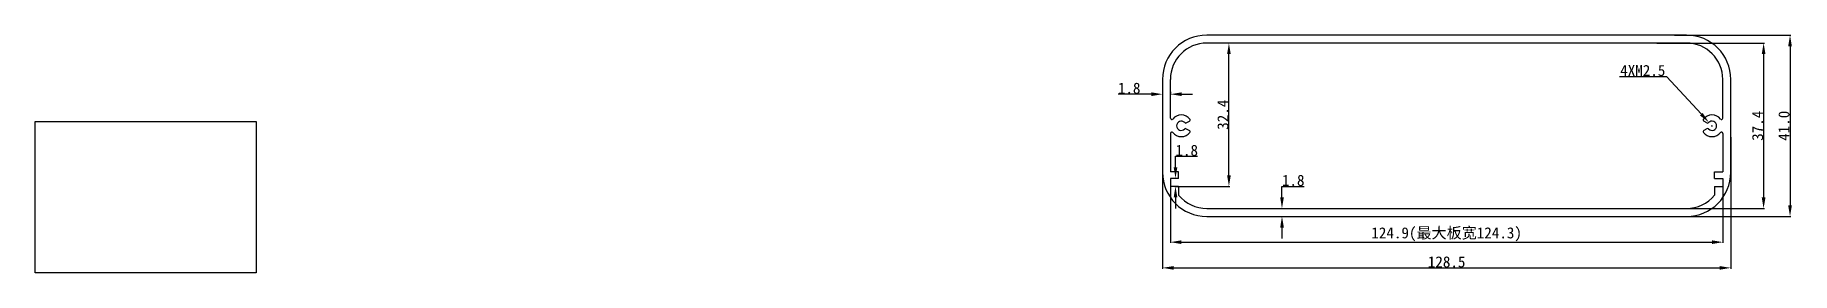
# Model space of a CAD drawing. Header units: inches. Extents: x 0 to 397, y 0 to 54.
import ezdxf

# ---------------------------------------------------------------- set-up
doc = ezdxf.new("R2010")
doc.units = ezdxf.units.IN
doc.header["$MEASUREMENT"] = 0
doc.layers.get('Defpoints').update_dxf_attribs({"color": 3})
doc.layers.add('壳体层', color=7, linetype='Continuous', lineweight=30)
doc.layers.add('标注层', color=7, linetype='Continuous')
doc.layers.add('槽宽标注', color=30, linetype='Continuous')
doc.styles.get("Standard").update_dxf_attribs({"font": 'simhei.ttf'})
doc.dimstyles.get("Standard").update_dxf_attribs({"dimtxt": 2.5, "dimasz": 2.5, "dimexe": 0.18, "dimexo": 0.0625, "dimgap": 0.09, "dimtad": 1, "dimtoh": 1, "dimdec": 1, "dimzin": 0, "dimdsep": 46, "dimtxsty": 'Standard', "dimcen": 0.09, "dimadec": 0, "dimazin": 0, "dimtfac": 1, "dimtdec": 1, "dimtofl": 0, "dimtmove": 0, "dimatfit": 3, "dimfxl": 1, "dimtolj": 1, "dimtzin": 0, "dimarcsym": 0})
picture_1 = doc.add_image_def('image1.png', size_in_pixel=(801, 548))

# ---------------------------------------------------------------- blocks, each defined once
blk = doc.blocks.new('*D10')
at = {"layer": 'Defpoints', "color": 0, "transparency": 16777216}
for p in [(254.91, 30.77), (383.41, 30.77), (383.41, 1.13)]:
    blk.add_point(p, dxfattribs=at)
at = {"layer": '标注层', "color": 0, "lineweight": -2, "transparency": 16777216}
for p, q in [((254.91, 30.71), (254.91, 0.95)), ((383.41, 30.71), (383.41, 0.95)), ((257.41, 1.13), (380.91, 1.13))]:
    blk.add_line(p, q, dxfattribs=at)
at = {"layer": '标注层', "color": 0, "transparency": 16777216}
for points in [[(257.41, 1.54), (257.41, 0.71), (254.91, 1.13)], [(380.91, 1.54), (380.91, 0.71), (383.41, 1.13)]]:
    blk.add_solid(points, dxfattribs=at)
at = {"layer": '标注层', "color": 0, "transparency": 16777216, "insert": (319.16, 2.47), "char_height": 2.5, "attachment_point": 5}
blk.add_mtext('\\A1;128.5', dxfattribs=at)
blk = doc.blocks.new('*D11')
at = {"layer": 'Defpoints', "color": 0, "transparency": 16777216}
for p in [(256.7, 20.46), (381.63, 20.46), (381.63, 6.94)]:
    blk.add_point(p, dxfattribs=at)
at = {"layer": '槽宽标注', "color": 0, "lineweight": -2, "transparency": 16777216}
for p, q in [((256.7, 20.4), (256.7, 6.76)), ((381.63, 20.4), (381.63, 6.76)), ((259.2, 6.94), (379.13, 6.94))]:
    blk.add_line(p, q, dxfattribs=at)
at = {"layer": '槽宽标注', "color": 0, "transparency": 16777216}
for points in [[(259.2, 7.36), (259.2, 6.53), (256.7, 6.94)], [(379.13, 7.36), (379.13, 6.53), (381.63, 6.94)]]:
    blk.add_solid(points, dxfattribs=at)
at = {"layer": '槽宽标注', "color": 0, "transparency": 16777216, "insert": (319.16, 8.72), "char_height": 2.5, "attachment_point": 5}
blk.add_mtext('\\A1;124.9(最大板宽124.3)', dxfattribs=at)
blk = doc.blocks.new('*D12')
at = {"layer": 'Defpoints', "color": 0, "transparency": 16777216}
for p in [(370.63, 53.76), (373.41, 12.76), (396.8, 12.76)]:
    blk.add_point(p, dxfattribs=at)
at = {"layer": '标注层', "color": 0, "lineweight": -2, "transparency": 16777216}
for p, q in [((370.7, 53.76), (396.98, 53.76)), ((396.8, 51.26), (396.8, 15.26)), ((373.48, 12.76), (396.98, 12.76))]:
    blk.add_line(p, q, dxfattribs=at)
at = {"layer": '标注层', "color": 0, "transparency": 16777216}
for points in [[(396.39, 51.26), (397.22, 51.26), (396.8, 53.76)], [(396.39, 15.26), (397.22, 15.26), (396.8, 12.76)]]:
    blk.add_solid(points, dxfattribs=at)
at = {"layer": '标注层', "color": 0, "transparency": 16777216, "insert": (395.45, 33.26), "char_height": 2.5, "attachment_point": 5, "rotation": 90}
blk.add_mtext('\\A1;41.0', dxfattribs=at)
blk = doc.blocks.new('*D13')
at = {"layer": 'Defpoints', "color": 0, "transparency": 16777216}
for p in [(366.59, 51.96), (365.72, 14.56), (390.83, 14.56)]:
    blk.add_point(p, dxfattribs=at)
at = {"layer": '标注层', "color": 0, "lineweight": -2, "transparency": 16777216}
for p, q in [((366.66, 51.96), (391.01, 51.96)), ((390.83, 49.46), (390.83, 17.06)), ((365.78, 14.56), (391.01, 14.56))]:
    blk.add_line(p, q, dxfattribs=at)
at = {"layer": '标注层', "color": 0, "transparency": 16777216}
for points in [[(390.41, 49.46), (391.25, 49.46), (390.83, 51.96)], [(390.41, 17.06), (391.25, 17.06), (390.83, 14.56)]]:
    blk.add_solid(points, dxfattribs=at)
at = {"layer": '标注层', "color": 0, "transparency": 16777216, "insert": (389.49, 33.26), "char_height": 2.5, "attachment_point": 5, "rotation": 90}
blk.add_mtext('\\A1;37.4', dxfattribs=at)
blk = doc.blocks.new('*D14')
at = {"layer": 'Defpoints', "color": 0, "transparency": 16777216}
for p in [(378.45, 34.04), (379.88, 32.49)]:
    blk.add_point(p, dxfattribs=at)
at = {"layer": '标注层', "color": 0, "lineweight": -2, "transparency": 16777216}
for p, q in [((358.24, 44.42), (368.88, 44.42)), ((368.88, 44.42), (376.76, 35.87)), ((379.07, 33.26), (379.25, 33.26)), ((379.16, 33.17), (379.16, 33.35))]:
    blk.add_line(p, q, dxfattribs=at)
at = {"layer": '标注层', "color": 0, "transparency": 16777216}
blk.add_solid([(377.06, 36.16), (376.45, 35.59), (378.45, 34.04)], dxfattribs=at)
at = {"layer": '标注层', "color": 0, "transparency": 16777216, "insert": (363.51, 45.76), "char_height": 2.5, "attachment_point": 5}
blk.add_mtext('\\A1;{\\f@SimHei|b0|i0|c134|p49;4XM2.5}', dxfattribs=at)
blk = doc.blocks.new('*D15')
at = {"layer": 'Defpoints', "color": 0, "transparency": 16777216}
for p in [(257.85, 21.36), (258.06, 21.36), (257.63, 19.56)]:
    blk.add_point(p, dxfattribs=at)
at = {"layer": '标注层', "color": 0, "lineweight": -2, "transparency": 16777216}
for p, q in [((257.85, 23.86), (257.85, 26.36)), ((257.85, 26.36), (262.83, 26.36)), ((258, 21.36), (257.67, 21.36)), ((257.69, 19.56), (258.03, 19.56)), ((257.85, 17.06), (257.85, 14.56))]:
    blk.add_line(p, q, dxfattribs=at)
at = {"layer": '标注层', "color": 0, "transparency": 16777216}
for points in [[(257.44, 23.86), (258.27, 23.86), (257.85, 21.36)], [(257.44, 17.06), (258.27, 17.06), (257.85, 19.56)]]:
    blk.add_solid(points, dxfattribs=at)
at = {"layer": '标注层', "color": 0, "transparency": 16777216, "insert": (260.39, 27.7), "char_height": 2.5, "attachment_point": 5}
blk.add_mtext('\\A1;1.8', dxfattribs=at)
blk = doc.blocks.new('*D16')
at = {"layer": 'Defpoints', "color": 0, "transparency": 16777216}
for p in [(269.93, 51.96), (270.21, 51.96), (257.63, 19.56)]:
    blk.add_point(p, dxfattribs=at)
at = {"layer": '标注层', "color": 0, "lineweight": -2, "transparency": 16777216}
for p, q in [((270.15, 51.96), (269.75, 51.96)), ((269.93, 22.06), (269.93, 49.46)), ((257.69, 19.56), (270.11, 19.56))]:
    blk.add_line(p, q, dxfattribs=at)
at = {"layer": '标注层', "color": 0, "transparency": 16777216}
for points in [[(269.52, 49.46), (270.35, 49.46), (269.93, 51.96)], [(269.52, 22.06), (270.35, 22.06), (269.93, 19.56)]]:
    blk.add_solid(points, dxfattribs=at)
at = {"layer": '标注层', "color": 0, "transparency": 16777216, "insert": (268.59, 35.76), "char_height": 2.5, "attachment_point": 5, "rotation": 90}
blk.add_mtext('\\A1;32.4', dxfattribs=at)
blk = doc.blocks.new('*D17')
at = {"layer": 'Defpoints', "color": 0, "transparency": 16777216}
for p in [(279.01, 14.56), (279.01, 12.76), (281.93, 14.56)]:
    blk.add_point(p, dxfattribs=at)
at = {"layer": '标注层', "color": 0, "lineweight": -2, "transparency": 16777216}
for p, q in [((281.93, 17.06), (281.93, 19.56)), ((281.93, 19.56), (286.91, 19.56)), ((279.08, 14.56), (282.11, 14.56)), ((279.08, 12.76), (282.11, 12.76)), ((281.93, 10.26), (281.93, 7.76))]:
    blk.add_line(p, q, dxfattribs=at)
at = {"layer": '标注层', "color": 0, "transparency": 16777216}
for points in [[(281.52, 17.06), (282.35, 17.06), (281.93, 14.56)], [(281.52, 10.26), (282.35, 10.26), (281.93, 12.76)]]:
    blk.add_solid(points, dxfattribs=at)
at = {"layer": '标注层', "color": 0, "transparency": 16777216, "insert": (284.47, 20.9), "char_height": 2.5, "attachment_point": 5}
blk.add_mtext('\\A1;1.8', dxfattribs=at)
blk = doc.blocks.new('*D18')
at = {"layer": 'Defpoints', "color": 0, "transparency": 16777216}
for p in [(254.91, 41.03), (254.91, 40.41), (256.71, 41.03)]:
    blk.add_point(p, dxfattribs=at)
at = {"layer": '标注层', "color": 0, "lineweight": -2, "transparency": 16777216}
for p, q in [((252.41, 40.41), (244.85, 40.41)), ((254.91, 40.96), (254.91, 40.23)), ((256.71, 40.96), (256.71, 40.23)), ((259.21, 40.41), (261.71, 40.41))]:
    blk.add_line(p, q, dxfattribs=at)
at = {"layer": '标注层', "color": 0, "transparency": 16777216}
for points in [[(252.41, 40.82), (252.41, 39.99), (254.91, 40.41)], [(259.21, 40.82), (259.21, 39.99), (256.71, 40.41)]]:
    blk.add_solid(points, dxfattribs=at)
at = {"layer": '标注层', "color": 0, "transparency": 16777216, "insert": (247.38, 41.75), "char_height": 2.5, "attachment_point": 5}
blk.add_mtext('\\A1;1.8', dxfattribs=at)

msp = doc.modelspace()

# ---------------------------------------------------------------- linework, layer by layer
at = {"layer": '壳体层'}
for p, q in [((373.41, 53.76), (264.91, 53.76)), ((373.41, 51.96), (264.91, 51.96)), ((254.91, 43.76), (254.91, 22.76)), ((256.71, 34.98), (256.71, 43.76)), ((381.61, 34.98), (381.61, 43.76)), ((383.41, 22.76), (383.41, 43.76)), ((260.3, 33.92), (261.01, 34.33)), ((260.3, 32.61), (261.01, 32.2)), ((378.02, 33.92), (377.32, 34.33)), ((378.02, 32.61), (377.32, 32.2)), ((256.71, 31.55), (256.71, 22.86)), ((381.61, 31.55), (381.61, 22.86)), ((258.56, 21.36), (256.7, 21.36)), ((256.7, 21.36), (256.7, 19.56)), ((258.56, 22.86), (256.71, 22.86)), ((258.56, 21.36), (258.56, 22.86)), ((379.76, 21.36), (379.76, 22.86)), ((379.76, 22.86), (381.61, 22.86)), ((379.76, 21.36), (381.63, 21.36)), ((381.63, 21.36), (381.63, 19.56)), ((258.56, 19.56), (256.7, 19.56)), ((258.56, 19.56), (258.56, 17.58)), ((379.76, 19.56), (381.63, 19.56)), ((379.76, 19.56), (379.76, 17.58)), ((264.91, 14.56), (373.41, 14.56)), ((264.91, 12.76), (373.41, 12.76))]:
    msp.add_line(p, q, dxfattribs=at)
for centre, radius, start, end in [((264.91, 43.76), 10, 90, 180), ((264.91, 43.76), 8.2, 90, 180), ((373.41, 43.76), 10, 0, 90), ((373.41, 43.76), 8.2, 0, 90), ((257.01, 34.98), 0.3, 180, 321.4273), ((257.01, 31.55), 0.3, 38.5727, 180), ((259.16, 33.26), 2.45, 38.0209, 141.4273), ((259.16, 33.26), 1.05, 42.8396, 317.1604), ((260.15, 34.18), 0.3, 222.8396, 300), ((260.15, 32.35), 0.3, 60, 137.1604), ((260.86, 34.59), 0.3, 300, 38.0209), ((260.86, 31.94), 0.3, 321.9791, 60), ((377.47, 34.59), 0.3, 141.9791, 240), ((377.47, 31.94), 0.3, 120, 218.0209), ((379.16, 33.26), 2.45, 38.5727, 141.9791), ((378.17, 34.18), 0.3, 240, 317.1604), ((378.17, 32.35), 0.3, 42.8396, 120), ((379.16, 33.26), 1.05, 222.8396, 137.1604), ((381.31, 34.98), 0.3, 218.5727, 0), ((381.31, 31.55), 0.3, 0, 141.4273), ((259.16, 33.26), 2.45, 218.5727, 321.9791), ((379.16, 33.26), 2.45, 218.0209, 321.4273), ((264.91, 22.76), 10, 180, 270), ((373.41, 22.76), 10, 270, 0), ((264.91, 22.76), 8.2, 219.2502, 270), ((373.41, 22.76), 8.2, 270, 320.7498)]:
    msp.add_arc(centre, radius, start, end, dxfattribs=at)

# ---------------------------------------------------------------- dimensions: what is measured, and where the dimension line sits
at = {"layer": '标注层'}
for base, p1, p2, picture, middle in [((269.93, 51.96), (257.63, 19.56), (270.21, 51.96), '*D16', (268.59, 35.76)), ((390.83, 14.56), (366.59, 51.96), (365.72, 14.56), '*D13', (389.49, 33.26)), ((396.8, 12.76), (370.63, 53.76), (373.41, 12.76), '*D12', (395.45, 33.26)), ((257.85, 21.36), (257.63, 19.56), (258.06, 21.36), '*D15', (260.39, 27.7)), ((281.93, 14.56), (279.01, 12.76), (279.01, 14.56), '*D17', (284.47, 20.9))]:
    dim = msp.add_linear_dim(base=base, p1=p1, p2=p2, angle=90, dimstyle='Standard', dxfattribs=at)
    dim.commit()
    dim.dimension.update_dxf_attribs({"geometry": picture, "text_midpoint": middle})
dim = msp.add_diameter_dim_2p(p1=(379.88, 32.49), p2=(378.45, 34.04), text='{\\f@SimHei|b0|i0|c134|p49;4XM2.5}', dimstyle='Standard', dxfattribs=at)
dim.commit()
dim.dimension.update_dxf_attribs({"geometry": '*D14', "text_midpoint": (363.51, 44.42), "dimtype": 163})
dim = msp.add_linear_dim(base=(254.91, 40.41), p1=(256.71, 41.03), p2=(254.91, 41.03), dimstyle='Standard', dxfattribs=at)
dim.commit()
dim.dimension.update_dxf_attribs({"geometry": '*D18', "text_midpoint": (247.38, 41.75)})
dim = msp.add_linear_dim(base=(383.41, 1.13), p1=(254.91, 30.77), p2=(383.41, 30.77), dimstyle='Standard', dxfattribs=at)
dim.commit()
dim.dimension.update_dxf_attribs({"geometry": '*D10', "text_midpoint": (319.16, 1.13), "dimtype": 160})
at = {"layer": '槽宽标注'}
dim = msp.add_linear_dim(base=(381.63, 6.94), p1=(256.7, 20.46), p2=(381.63, 20.46), text='<>(最大板宽124.3)', dimstyle='Standard', dxfattribs=at)
dim.commit()
dim.dimension.update_dxf_attribs({"geometry": '*D11', "text_midpoint": (319.16, 6.94), "dimtype": 160})

# ---------------------------------------------------------------- pictures from other files: only their frames are drawn
at = {"layer": '标注层'}
image = msp.add_image(picture_1, insert=(0, 0), size_in_units=(50, 34.21), dxfattribs=at)
image.dxf.flags = 7

doc.saveas('drawing.dxf')
